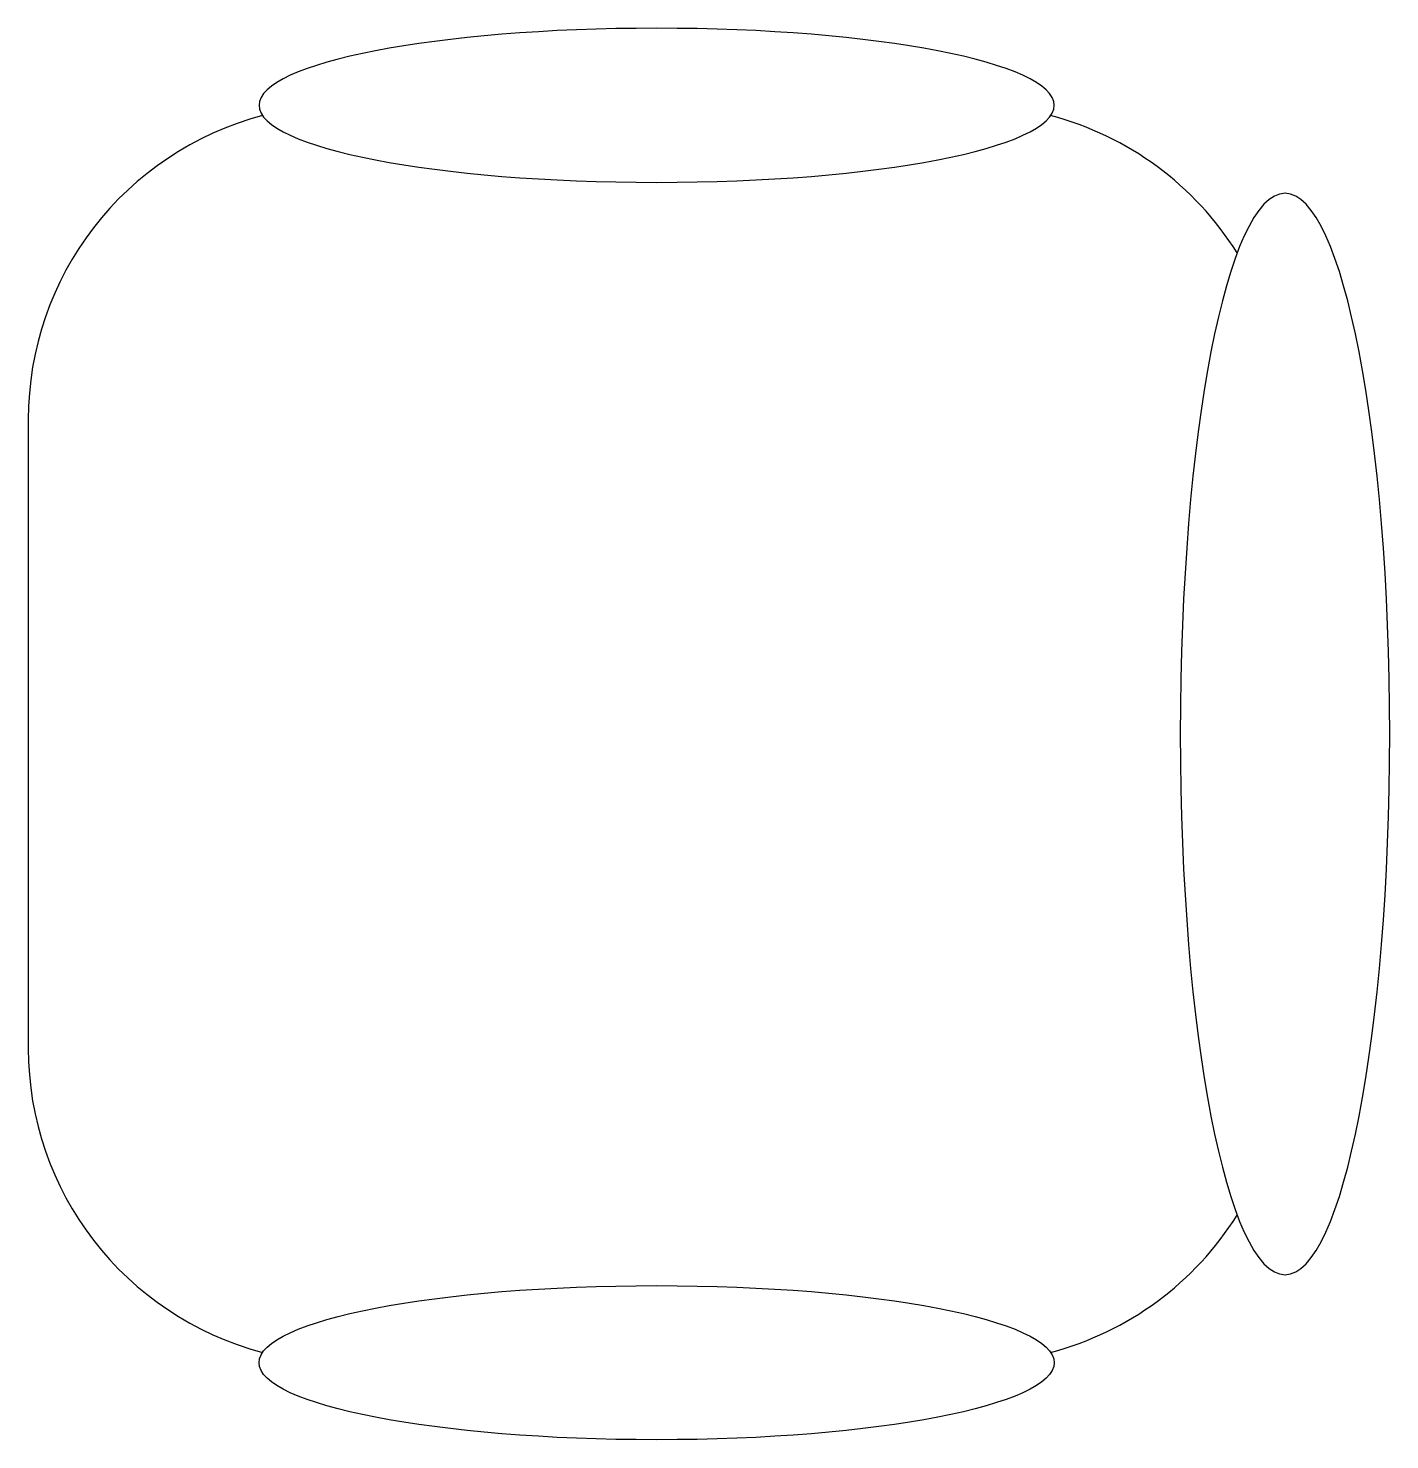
# Model space of a CAD drawing. Header units: inches. Extents: x -12 to 14, y -13.5 to 13.5.
import ezdxf

# ---------------------------------------------------------------- set-up
doc = ezdxf.new("R2010")
doc.units = ezdxf.units.IN
doc.header["$MEASUREMENT"] = 0
doc.layers.add('Chair', color=6, linetype='Continuous')

msp = doc.modelspace()

# ---------------------------------------------------------------- linework, layer by layer
at = {"layer": 'Chair'}
for points in [[(-7.524, 11.803, 0.340834), (-12, 6), (-12, -6, 0.340834), (-7.524, -11.803)], [(11.087, 9.182, 0.191021), (7.524, 11.803)], [(7.524, -11.803, 0.191021), (11.087, -9.182, 0.191021)]]:
    msp.add_lwpolyline(points, format="xyb", dxfattribs=at)
at = {"layer": 'Chair', "extrusion": (0, 0, -1)}
for centre, major_axis in [((0, 12), (7.592, 0)), ((12, 0), (0, 10.32))]:
    msp.add_ellipse(centre, major_axis=major_axis, ratio=0.193794, dxfattribs=at)
at = {"layer": 'Chair'}
msp.add_ellipse((0, -12), major_axis=(7.592, 0), ratio=0.193794, dxfattribs=at)

doc.saveas('drawing.dxf')
